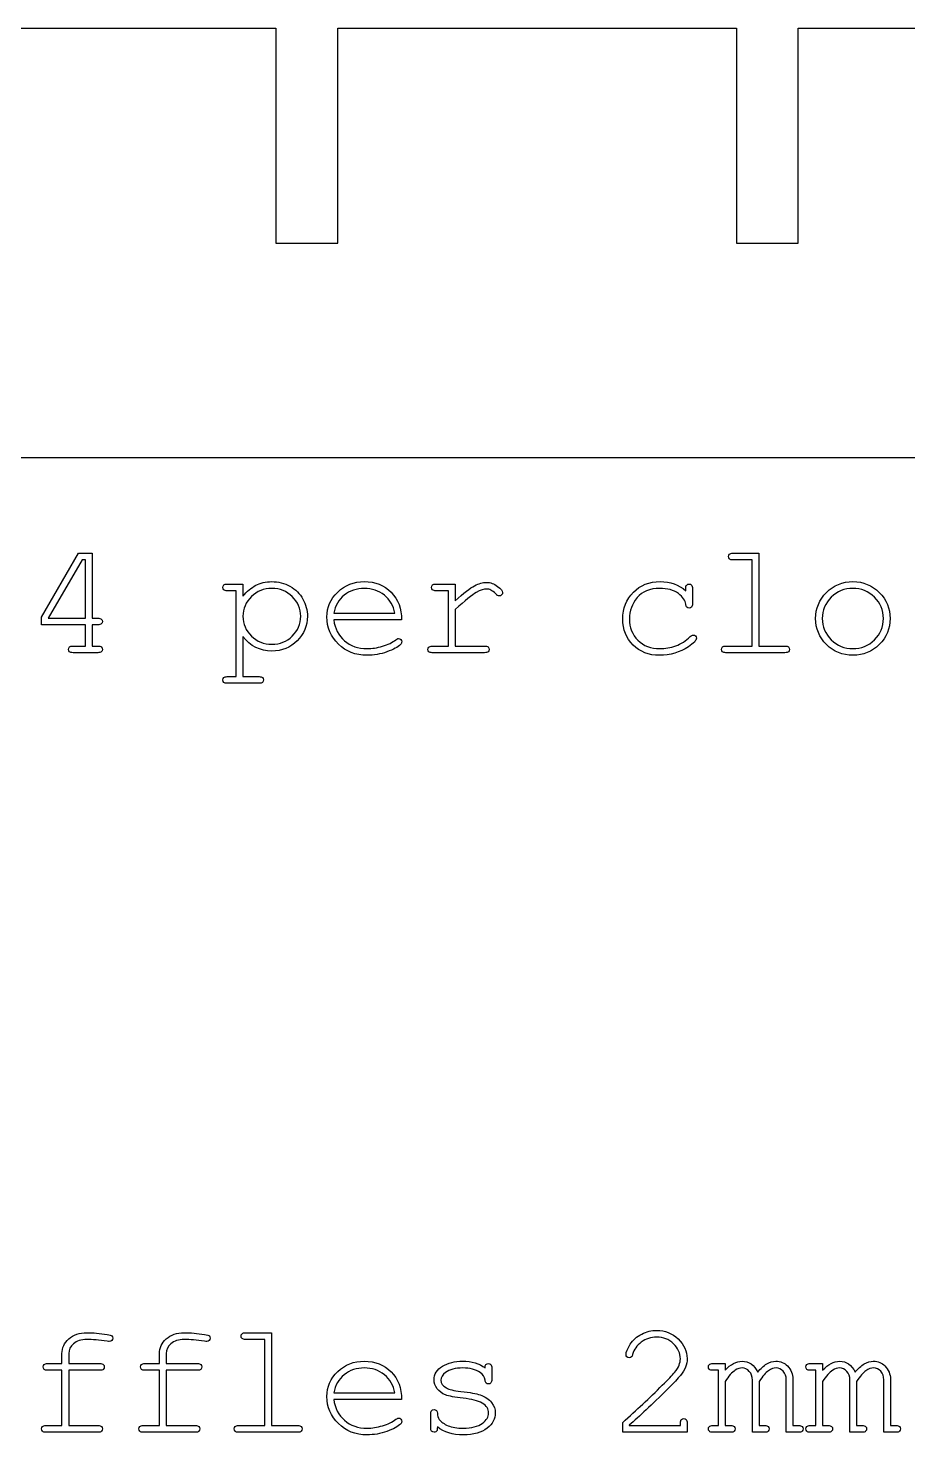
# Model space of a CAD drawing. Extents: x 16 to 234, y 0 to 130.
# Drawn here: x 70.92 to 99.58, y 0.86 to 46.7 of the extents above; entities that cross this region are included whole.
import ezdxf

# ---------------------------------------------------------------- set-up
doc = ezdxf.new("R2010")
doc.units = 0
doc.layers.add('baffles_v1_C4_v1', color=7, linetype='CONTINUOUS')

msp = doc.modelspace()

# ---------------------------------------------------------------- linework, layer by layer
at = {"layer": 'baffles_v1_C4_v1', "color": 1}
for p, q in [((66.005643, 46.699999), (78.994356, 46.699999)), ((78.994356, 46.699999), (78.994356, 39.694354)), ((81.005648, 39.694354), (81.005648, 46.699999)), ((81.005648, 46.699999), (93.994362, 46.699999)), ((93.994362, 46.699999), (93.994362, 39.694354)), ((96.005654, 39.694354), (96.005654, 46.699999)), ((96.005654, 46.699999), (108.994367, 46.699999)), ((78.994356, 39.694354), (79.999985, 39.694354)), ((79.999985, 39.694354), (81.005648, 39.694354)), ((93.994362, 39.694354), (94.99999, 39.694354)), ((94.99999, 39.694354), (96.005654, 39.694354)), ((230.000002, 32.699999), (19.999999, 32.699999))]:
    msp.add_line(p, q, dxfattribs=at)
at = {"layer": 'baffles_v1_C4_v1', "color": 7}
for p, q in [((71.352936, 27.507551), (72.55958, 29.592695)), ((72.678438, 29.37307), (71.580311, 27.473961)), ((72.55958, 29.592695), (73.01175, 29.592695)), ((72.792124, 29.37307), (72.678438, 29.37307)), ((72.792124, 27.473961), (72.792124, 29.37307)), ((73.01175, 29.592695), (73.01175, 27.473961)), ((93.880231, 29.592695), (94.722569, 29.592695)), ((94.50553, 29.37307), (93.880245, 29.37307)), ((94.50553, 26.56704), (94.50553, 29.37307)), ((94.722569, 29.592695), (94.722569, 26.56704)), ((77.410966, 28.587589), (77.919979, 28.587588)), ((77.919979, 28.587588), (77.919979, 28.192264)), ((84.21056, 28.587589), (84.828084, 28.587588)), ((84.828084, 28.587588), (84.828084, 28.039818)), ((92.343386, 28.367963), (92.343386, 28.440311)), ((92.563019, 28.440311), (92.563019, 27.949384)), ((77.702936, 28.367964), (77.410966, 28.367964)), ((77.702936, 25.569685), (77.702936, 28.367964)), ((84.61103, 28.367963), (84.210539, 28.367963)), ((84.61103, 26.559288), (84.61103, 28.367963)), ((92.343393, 28.367963), (92.343386, 28.367963)), ((71.352936, 27.25692), (71.352936, 27.507551)), ((79.801, 27.535973), (79.801, 27.535973)), ((80.877936, 27.636742), (82.867479, 27.636742)), ((84.828101, 27.755598), (84.828101, 26.56704)), ((72.792124, 27.25692), (71.352936, 27.25692)), ((71.580311, 27.473961), (72.792124, 27.473961)), ((72.792124, 26.56704), (72.792124, 27.25692)), ((73.01175, 27.473961), (73.192619, 27.473961)), ((73.192619, 27.25692), (73.01175, 27.25692)), ((73.01175, 27.25692), (73.01175, 26.56704)), ((83.087104, 27.417117), (80.875353, 27.417117)), ((83.087108, 27.417117), (83.087104, 27.417117)), ((98.781235, 27.463626), (98.781235, 27.463626)), ((99.00086, 27.463626), (99.00086, 27.463626)), ((77.919979, 26.877098), (77.919979, 25.569685)), ((72.386465, 26.56704), (72.792124, 26.56704)), ((73.192619, 26.349999), (72.386465, 26.349999)), ((73.01175, 26.56704), (73.192619, 26.56704)), ((84.086517, 26.559288), (84.61103, 26.559288)), ((85.789266, 26.349999), (84.086527, 26.349999)), ((84.828101, 26.56704), (85.789283, 26.56704)), ((93.652869, 26.56704), (94.50553, 26.56704)), ((95.575229, 26.349999), (93.652869, 26.349999)), ((94.722569, 26.56704), (95.575229, 26.56704)), ((77.410966, 25.569685), (77.702936, 25.569685)), ((78.447078, 25.352643), (77.410966, 25.352643)), ((77.919979, 25.569685), (78.447078, 25.569685)), ((78.005231, 4.192695), (78.847569, 4.192695)), ((78.847569, 4.192695), (78.847569, 1.16704)), ((78.63053, 3.97307), (78.005245, 3.97307)), ((78.63053, 1.16704), (78.63053, 3.97307)), ((72.02473, 3.187589), (72.02473, 3.515734)), ((72.244352, 3.515734), (72.244352, 3.187589)), ((75.19973, 3.187589), (75.19973, 3.515734)), ((75.419352, 3.515734), (75.419352, 3.187589)), ((71.554474, 3.187589), (72.02473, 3.187589)), ((72.02473, 2.967963), (71.554474, 2.967963)), ((72.02473, 1.16704), (72.02473, 2.967963)), ((72.244352, 3.187589), (73.259795, 3.187589)), ((72.244356, 2.967963), (72.244356, 1.16704)), ((73.259795, 2.967963), (72.244356, 2.967963)), ((74.729474, 3.187589), (75.19973, 3.187589)), ((75.19973, 2.967963), (74.729474, 2.967963)), ((75.19973, 1.16704), (75.19973, 2.967963)), ((75.419352, 3.187589), (76.434795, 3.187589)), ((75.419356, 2.967963), (75.419356, 1.16704)), ((76.434795, 2.967963), (75.419356, 2.967963)), ((85.804735, 3.045478), (85.804767, 3.045478)), ((86.024399, 3.040311), (86.024399, 2.66824)), ((93.223951, 3.187589), (93.624446, 3.187588)), ((93.407403, 2.967963), (93.223951, 2.967963)), ((93.407403, 1.16704), (93.407403, 2.967963)), ((93.624446, 3.187588), (93.624446, 2.967963)), ((96.398951, 3.187589), (96.799446, 3.187588)), ((96.582403, 2.967963), (96.398951, 2.967963)), ((96.582403, 1.16704), (96.582403, 2.967963)), ((96.799446, 3.187588), (96.799446, 2.967963)), ((93.624446, 2.606228), (93.624446, 1.16704)), ((94.515862, 0.949999), (94.515862, 2.64757)), ((94.735488, 2.606228), (94.735488, 1.16704)), ((95.619157, 0.949999), (95.619157, 2.663073)), ((95.836197, 2.683743), (95.836197, 1.16704)), ((96.799446, 2.606228), (96.799446, 1.16704)), ((97.690862, 0.949999), (97.690862, 2.64757)), ((97.910488, 2.606228), (97.910488, 1.16704)), ((98.794157, 0.949999), (98.794157, 2.663073)), ((99.011197, 2.683743), (99.011197, 1.16704)), ((83.087104, 2.017117), (80.875353, 2.017117)), ((80.877936, 2.236742), (82.867479, 2.236742)), ((83.087108, 2.017117), (83.087104, 2.017117)), ((84.034845, 1.094693), (84.034845, 1.541694)), ((71.500213, 1.16704), (72.02473, 1.16704)), ((73.197784, 0.949999), (71.500213, 0.949999)), ((72.244356, 1.16704), (73.197784, 1.16704)), ((74.675213, 1.16704), (75.19973, 1.16704)), ((76.372783, 0.949999), (74.675213, 0.949999)), ((75.419356, 1.16704), (76.372783, 1.16704)), ((77.777869, 1.16704), (78.63053, 1.16704)), ((79.700229, 0.949999), (77.777869, 0.949999)), ((78.847569, 1.16704), (79.700229, 1.16704)), ((90.291839, 0.949999), (90.291839, 1.270393)), ((92.389904, 0.949999), (90.291839, 0.949999)), ((90.503724, 1.182543), (90.503707, 1.16704)), ((90.503707, 1.16704), (92.170271, 1.16704)), ((92.170271, 1.16704), (92.170271, 1.252306)), ((92.389904, 1.252306), (92.389904, 0.949999)), ((93.223951, 1.16704), (93.407403, 1.16704)), ((93.807897, 0.949999), (93.223951, 0.949999)), ((93.624446, 1.16704), (93.807897, 1.16704)), ((94.916357, 0.949999), (94.515862, 0.949999)), ((94.735488, 1.16704), (94.916357, 1.16704)), ((96.019648, 0.949999), (95.619157, 0.949999)), ((95.836197, 1.16704), (96.019648, 1.16704)), ((96.398951, 1.16704), (96.582403, 1.16704)), ((96.982897, 0.949999), (96.398951, 0.949999)), ((96.799446, 1.16704), (96.982897, 1.16704)), ((98.091357, 0.949999), (97.690862, 0.949999)), ((97.910488, 1.16704), (98.091357, 1.16704)), ((99.194648, 0.949999), (98.794157, 0.949999)), ((99.011197, 1.16704), (99.194648, 1.16704))]:
    msp.add_line(p, q, dxfattribs=at)
for points in [[(93.732957, 29.484175), (93.732953, 29.515177), (93.74414, 29.541015), (93.766541, 29.561689)], [(93.767846, 29.404076), (93.744598, 29.424744), (93.732957, 29.451443), (93.732957, 29.484175)], [(93.766541, 29.561689), (93.788943, 29.582357), (93.826831, 29.592692), (93.880231, 29.592695)], [(93.880245, 29.37307), (93.828567, 29.373067), (93.791102, 29.383402), (93.767846, 29.404076)], [(77.266274, 28.479068), (77.266274, 28.510072), (77.277457, 28.53591), (77.299859, 28.556583)], [(77.299859, 28.398969), (77.277457, 28.419638), (77.266274, 28.446337), (77.266274, 28.479068)], [(77.299859, 28.556583), (77.32226, 28.577251), (77.359288, 28.587586), (77.410966, 28.587589)], [(77.919979, 28.192264), (78.049169, 28.349013), (78.187832, 28.467008), (78.335974, 28.546247)], [(78.863074, 28.445478), (78.59952, 28.445476), (78.376452, 28.355904), (78.193861, 28.176761)], [(78.335974, 28.546247), (78.484109, 28.625482), (78.658949, 28.665101), (78.860488, 28.665103)], [(78.860488, 28.665103), (79.074084, 28.665101), (79.271315, 28.615147), (79.452184, 28.515241)], [(79.528405, 28.178053), (79.346675, 28.356334), (79.124898, 28.445476), (78.863074, 28.445478)], [(79.452184, 28.515241), (79.63305, 28.415331), (79.773007, 28.276236), (79.872053, 28.097954)], [(81.005839, 28.326622), (81.239244, 28.552274), (81.5282, 28.665101), (81.872713, 28.665103)], [(81.872709, 28.445478), (81.619492, 28.445476), (81.401588, 28.371407), (81.219001, 28.223269)], [(82.527708, 28.220686), (82.344253, 28.370545), (82.125922, 28.445476), (81.872709, 28.445478)], [(81.872713, 28.665103), (82.227554, 28.665101), (82.519527, 28.549259), (82.748628, 28.317579)], [(84.065851, 28.479068), (84.065851, 28.510072), (84.076611, 28.53591), (84.098165, 28.556583)], [(84.099435, 28.398969), (84.077034, 28.419638), (84.065851, 28.446337), (84.065851, 28.479068)], [(84.098165, 28.556583), (84.119685, 28.577251), (84.15716, 28.587586), (84.21056, 28.587589)], [(84.828084, 28.039818), (85.110581, 28.294753), (85.322022, 28.458826), (85.46241, 28.532036)], [(85.46241, 28.532036), (85.602798, 28.605242), (85.732419, 28.641846), (85.851277, 28.641849)], [(85.864213, 28.424808), (85.769471, 28.424806), (85.655351, 28.38691), (85.521856, 28.311119)], [(85.851277, 28.641849), (85.980464, 28.641846), (86.100613, 28.598352), (86.21172, 28.511366)], [(85.99599, 28.391218), (85.951201, 28.413609), (85.907273, 28.424805), (85.864213, 28.424808)], [(86.21172, 28.511366), (86.322821, 28.424375), (86.378373, 28.358487), (86.378376, 28.313703)], [(90.636778, 28.318871), (90.86674, 28.54969), (91.156557, 28.665101), (91.506234, 28.665103)], [(91.493326, 28.445478), (91.171208, 28.445476), (90.926606, 28.344707), (90.75952, 28.143171)], [(92.101818, 28.280114), (91.95109, 28.390355), (91.748261, 28.445476), (91.493326, 28.445478)], [(91.506234, 28.665103), (91.838685, 28.665101), (92.117739, 28.566054), (92.343393, 28.367963)], [(92.343386, 28.440311), (92.343383, 28.493707), (92.353723, 28.531603), (92.374395, 28.553999)], [(92.374395, 28.553999), (92.395068, 28.576389), (92.420902, 28.587586), (92.451911, 28.587588)], [(92.451911, 28.587588), (92.484649, 28.587586), (92.511337, 28.576389), (92.532009, 28.553999)], [(92.532009, 28.553999), (92.552682, 28.531603), (92.563019, 28.493707), (92.563019, 28.440311)], [(96.928637, 28.312411), (97.164624, 28.547537), (97.451429, 28.665101), (97.789047, 28.665103)], [(97.786465, 28.445478), (97.510858, 28.445476), (97.276158, 28.349444), (97.082374, 28.157382)], [(98.490557, 28.158674), (98.296769, 28.349875), (98.062073, 28.445476), (97.786465, 28.445478)], [(97.789047, 28.665103), (98.12322, 28.665101), (98.408733, 28.547968), (98.645585, 28.313703)], [(77.410966, 28.367964), (77.359288, 28.367961), (77.322253, 28.378297), (77.299859, 28.398969)], [(78.193861, 28.176761), (78.01127, 27.997614), (77.919979, 27.784018), (77.919979, 27.535973)], [(79.801, 27.535973), (79.800997, 27.785741), (79.710132, 27.999767), (79.528405, 28.178053)], [(79.872053, 28.097954), (79.971099, 27.919669), (80.020622, 27.732342), (80.020626, 27.535973)], [(80.655732, 27.515302), (80.655732, 27.830527), (80.772434, 28.100967), (81.005839, 28.326622)], [(81.219001, 28.223269), (81.03641, 28.075129), (80.922721, 27.87962), (80.877936, 27.636742)], [(82.867479, 27.636742), (82.824412, 27.876175), (82.711156, 28.070822), (82.527708, 28.220686)], [(82.748628, 28.317579), (82.977722, 28.085894), (83.090551, 27.785741), (83.087108, 27.417117)], [(84.210539, 28.367963), (84.158861, 28.367961), (84.121826, 28.378297), (84.099435, 28.398969)], [(85.521856, 28.311119), (85.388358, 28.235325), (85.157105, 28.050152), (84.828101, 27.755598)], [(86.1536, 28.267194), (86.093311, 28.327482), (86.040771, 28.368823), (85.99599, 28.391218)], [(86.22078, 28.209058), (86.208715, 28.215085), (86.186313, 28.234464), (86.1536, 28.267194)], [(86.264704, 28.200015), (86.247489, 28.200013), (86.232848, 28.203028), (86.22078, 28.209058)], [(86.346097, 28.232313), (86.324578, 28.210779), (86.297431, 28.200013), (86.264704, 28.200015)], [(86.378376, 28.313703), (86.378373, 28.280973), (86.367616, 28.253843), (86.346097, 28.232313)], [(90.291839, 27.448123), (90.291839, 27.797799), (90.40682, 28.088048), (90.636778, 28.318871)], [(90.75952, 28.143171), (90.592434, 27.941631), (90.508889, 27.71081), (90.508892, 27.450707)], [(92.343404, 27.931298), (92.333068, 28.053597), (92.252539, 28.169869), (92.101818, 28.280114)], [(96.574652, 27.463626), (96.574652, 27.794354), (96.692646, 28.077282), (96.928637, 28.312411)], [(97.082374, 28.157382), (96.888586, 27.965316), (96.791692, 27.734065), (96.791695, 27.463626)], [(98.781235, 27.463626), (98.781235, 27.735787), (98.684341, 27.96747), (98.490557, 28.158674)], [(98.645585, 28.313703), (98.882433, 28.079435), (99.00086, 27.796076), (99.00086, 27.463626)], [(77.919979, 27.535973), (77.919979, 27.286203), (78.01127, 27.071746), (78.193861, 26.892601)], [(79.527114, 26.891309), (79.709701, 27.069592), (79.800997, 27.28448), (79.801, 27.535973)], [(80.020626, 27.535973), (80.020622, 27.224191), (79.909088, 26.957627), (79.686019, 26.73628)], [(81.029094, 26.630343), (80.780184, 26.874083), (80.655732, 27.169069), (80.655732, 27.515302)], [(92.378294, 27.831821), (92.358468, 27.851628), (92.346861, 27.884787), (92.343404, 27.931298)], [(92.451932, 27.802107), (92.422652, 27.802105), (92.398099, 27.81201), (92.378294, 27.831821)], [(92.530739, 27.835696), (92.510913, 27.813302), (92.484656, 27.802105), (92.451932, 27.802107)], [(92.563019, 27.949384), (92.561255, 27.895984), (92.55053, 27.858088), (92.530739, 27.835696)], [(73.192619, 27.473961), (73.246015, 27.47396), (73.283911, 27.464056), (73.306305, 27.444247)], [(73.306305, 27.287926), (73.283904, 27.267255), (73.246015, 27.256919), (73.192619, 27.25692)], [(73.306305, 27.444247), (73.328706, 27.424437), (73.339889, 27.398168), (73.339889, 27.365441)], [(73.339889, 27.365441), (73.339886, 27.334434), (73.328671, 27.308596), (73.306305, 27.287926)], [(80.875353, 27.417117), (80.913249, 27.136341), (81.030812, 26.910257), (81.228043, 26.738864)], [(90.629027, 26.599338), (90.404234, 26.822407), (90.291839, 27.105335), (90.291839, 27.448123)], [(90.508892, 27.450707), (90.508889, 27.169931), (90.601045, 26.938248), (90.785361, 26.755659)], [(96.928637, 26.617424), (96.692646, 26.852552), (96.574652, 27.134619), (96.574652, 27.463626)], [(96.791695, 27.463626), (96.791692, 27.194908), (96.888586, 26.964086), (97.082374, 26.771162)], [(98.490557, 26.76987), (98.684341, 26.961933), (98.781235, 27.193185), (98.781235, 27.463626)], [(99.00086, 27.463626), (99.00086, 27.132896), (98.882433, 26.850398), (98.645585, 26.616132)], [(78.863074, 26.404259), (78.475498, 26.404259), (78.161134, 26.561872), (77.919979, 26.877098)], [(78.193861, 26.892601), (78.376452, 26.713456), (78.59952, 26.623884), (78.863074, 26.623884)], [(78.863074, 26.623884), (79.123177, 26.623884), (79.344524, 26.713025), (79.527114, 26.891309)], [(79.686019, 26.73628), (79.462947, 26.514933), (79.188631, 26.404259), (78.863074, 26.404259)], [(81.960561, 26.264733), (81.58849, 26.264733), (81.278, 26.386603), (81.029094, 26.630343)], [(81.228043, 26.738864), (81.425274, 26.56747), (81.669445, 26.481774), (81.960558, 26.481774)], [(82.46957, 26.561872), (82.646989, 26.615271), (82.791685, 26.685895), (82.903653, 26.773746)], [(83.050934, 26.618716), (82.96825, 26.532589), (82.821403, 26.45206), (82.610392, 26.377129)], [(82.903653, 26.773746), (82.93639, 26.799583), (82.9648, 26.812502), (82.988919, 26.812503)], [(82.988919, 26.812503), (83.016471, 26.812502), (83.040594, 26.801736), (83.061267, 26.780205)], [(83.092276, 26.703982), (83.092272, 26.674699), (83.078482, 26.646277), (83.050934, 26.618716)], [(83.061267, 26.780205), (83.08194, 26.758673), (83.092276, 26.733265), (83.092276, 26.703982)], [(91.490733, 26.264733), (91.141053, 26.264733), (90.853821, 26.376268), (90.629027, 26.599338)], [(90.785361, 26.755659), (90.96967, 26.573069), (91.208243, 26.481774), (91.50108, 26.481774)], [(92.016552, 26.574791), (92.191388, 26.636803), (92.349429, 26.73671), (92.490682, 26.874515)], [(92.689627, 26.822838), (92.689624, 26.748768), (92.602636, 26.654889), (92.42866, 26.541202)], [(92.490682, 26.874515), (92.526852, 26.908965), (92.558718, 26.926191), (92.586284, 26.926191)], [(92.586284, 26.926191), (92.615565, 26.926191), (92.640111, 26.916286), (92.659923, 26.896477)], [(92.659923, 26.896477), (92.679714, 26.876667), (92.689627, 26.852121), (92.689627, 26.822838)], [(97.789047, 26.264733), (97.451429, 26.264733), (97.164624, 26.382297), (96.928637, 26.617424)], [(97.082374, 26.771162), (97.276158, 26.578236), (97.510858, 26.481774), (97.786465, 26.481774)], [(97.786465, 26.481774), (98.062073, 26.481774), (98.296769, 26.577806), (98.490557, 26.76987)], [(98.645585, 26.616132), (98.408733, 26.381866), (98.12322, 26.264733), (97.789047, 26.264733)], [(72.239191, 26.458519), (72.239191, 26.491248), (72.250374, 26.517516), (72.272775, 26.537326)], [(72.272775, 26.381005), (72.250374, 26.401675), (72.239191, 26.427513), (72.239191, 26.458519)], [(72.272775, 26.537326), (72.295177, 26.557135), (72.333065, 26.56704), (72.386465, 26.56704)], [(72.386465, 26.349999), (72.333065, 26.349999), (72.29517, 26.360334), (72.272775, 26.381005)], [(73.192619, 26.56704), (73.246015, 26.567039), (73.283911, 26.557135), (73.306305, 26.537326)], [(73.306305, 26.381004), (73.283911, 26.360334), (73.246015, 26.349999), (73.192619, 26.349999)], [(73.306305, 26.537326), (73.328706, 26.517516), (73.339889, 26.491247), (73.339889, 26.458519)], [(73.339889, 26.458519), (73.339886, 26.427513), (73.328671, 26.401675), (73.306305, 26.381004)], [(81.960558, 26.481774), (82.122476, 26.481774), (82.292148, 26.508473), (82.46957, 26.561872)], [(82.610392, 26.377129), (82.399378, 26.302198), (82.182769, 26.264733), (81.960561, 26.264733)], [(83.941839, 26.455935), (83.941839, 26.485219), (83.952599, 26.509765), (83.974118, 26.529574)], [(83.975423, 26.379713), (83.953022, 26.399522), (83.941839, 26.42493), (83.941839, 26.455935)], [(83.974118, 26.529574), (83.995637, 26.549384), (84.033117, 26.559288), (84.086517, 26.559288)], [(84.086527, 26.349999), (84.034849, 26.349999), (83.997814, 26.359903), (83.975423, 26.379713)], [(85.902969, 26.381005), (85.880557, 26.360334), (85.842662, 26.349999), (85.789266, 26.349999)], [(85.789283, 26.56704), (85.84268, 26.56704), (85.880575, 26.557135), (85.902969, 26.537326)], [(85.902969, 26.537326), (85.925371, 26.517516), (85.936554, 26.491248), (85.936554, 26.458519)], [(85.936554, 26.458519), (85.93655, 26.427513), (85.925335, 26.401675), (85.902969, 26.381005)], [(92.42866, 26.541202), (92.147884, 26.356889), (91.835242, 26.264733), (91.490733, 26.264733)], [(91.50108, 26.481774), (91.669888, 26.481774), (91.841712, 26.51278), (92.016552, 26.574791)], [(93.508177, 26.458519), (93.508177, 26.491248), (93.51936, 26.517516), (93.541762, 26.537326)], [(93.541762, 26.381005), (93.51936, 26.401675), (93.508177, 26.427513), (93.508177, 26.458519)], [(93.541762, 26.537326), (93.564163, 26.557135), (93.601191, 26.56704), (93.652869, 26.56704)], [(93.652869, 26.349999), (93.601191, 26.349999), (93.564156, 26.360334), (93.541762, 26.381005)], [(95.575229, 26.56704), (95.628626, 26.56704), (95.666525, 26.557135), (95.688919, 26.537326)], [(95.688919, 26.381005), (95.666525, 26.360334), (95.628626, 26.349999), (95.575229, 26.349999)], [(95.688919, 26.537326), (95.71132, 26.517516), (95.722503, 26.491248), (95.722503, 26.458519)], [(95.722503, 26.458519), (95.722503, 26.427513), (95.71132, 26.401675), (95.688919, 26.381005)], [(77.266274, 25.461164), (77.266274, 25.493893), (77.277457, 25.520162), (77.299859, 25.539971)], [(77.299859, 25.382357), (77.277457, 25.402168), (77.266274, 25.428437), (77.266274, 25.461164)], [(77.299859, 25.539971), (77.32226, 25.559781), (77.359288, 25.569685), (77.410966, 25.569685)], [(77.410966, 25.352643), (77.359288, 25.352644), (77.322253, 25.362549), (77.299859, 25.382357)], [(78.447078, 25.569685), (78.498753, 25.569685), (78.535788, 25.559781), (78.558182, 25.539971)], [(78.558182, 25.383649), (78.53578, 25.36298), (78.498753, 25.352644), (78.447078, 25.352643)], [(78.558182, 25.539971), (78.580583, 25.520162), (78.591766, 25.493893), (78.591766, 25.461164)], [(78.591766, 25.461164), (78.591766, 25.430159), (78.580583, 25.404321), (78.558182, 25.383649)], [(72.246938, 3.991157), (72.395076, 4.125513), (72.591447, 4.192692), (72.836049, 4.192695)], [(72.836049, 4.192695), (73.04103, 4.192692), (73.259795, 4.173744), (73.492342, 4.135851)], [(73.492342, 4.135851), (73.580188, 4.122068), (73.633157, 4.105703), (73.651248, 4.086759)], [(75.421938, 3.991157), (75.570076, 4.125513), (75.766447, 4.192692), (76.011049, 4.192695)], [(76.011049, 4.192695), (76.21603, 4.192692), (76.434795, 4.173744), (76.667342, 4.135851)], [(76.667342, 4.135851), (76.755188, 4.122068), (76.808157, 4.105703), (76.826248, 4.086759)], [(77.857957, 4.084175), (77.857953, 4.115177), (77.86914, 4.141015), (77.891541, 4.161689)], [(77.891541, 4.161689), (77.913943, 4.182357), (77.951831, 4.192692), (78.005231, 4.192695)], [(90.533439, 3.815457), (90.62387, 3.956703), (90.748753, 4.067807), (90.908092, 4.14877)], [(90.908092, 4.14877), (91.067424, 4.229727), (91.230637, 4.270207), (91.397727, 4.27021)], [(91.397727, 4.27021), (91.668163, 4.270207), (91.900707, 4.176328), (92.095359, 3.988573)], [(72.02473, 3.515734), (72.02473, 3.698321), (72.0988, 3.856795), (72.246938, 3.991157)], [(72.398089, 3.833544), (72.295597, 3.740524), (72.244349, 3.634587), (72.244352, 3.515734)], [(72.836045, 3.97307), (72.646565, 3.973067), (72.500578, 3.926559), (72.398089, 3.833544)], [(73.494921, 3.913642), (73.234815, 3.953258), (73.015189, 3.973067), (72.836045, 3.97307)], [(73.564683, 3.905891), (73.550889, 3.905888), (73.527648, 3.908473), (73.494921, 3.913642)], [(73.647367, 3.935605), (73.626694, 3.915793), (73.599132, 3.905888), (73.564683, 3.905891)], [(73.678376, 4.011828), (73.678373, 3.980819), (73.66804, 3.955411), (73.647367, 3.935605)], [(73.651248, 4.086759), (73.669345, 4.067807), (73.678376, 4.04283), (73.678376, 4.011828)], [(75.19973, 3.515734), (75.19973, 3.698321), (75.2738, 3.856795), (75.421938, 3.991157)], [(75.573089, 3.833544), (75.470597, 3.740524), (75.419349, 3.634587), (75.419352, 3.515734)], [(76.011045, 3.97307), (75.821565, 3.973067), (75.675578, 3.926559), (75.573089, 3.833544)], [(76.669921, 3.913642), (76.409815, 3.953258), (76.190189, 3.973067), (76.011045, 3.97307)], [(76.739683, 3.905891), (76.725889, 3.905888), (76.702648, 3.908473), (76.669921, 3.913642)], [(76.822367, 3.935605), (76.801694, 3.915793), (76.774132, 3.905888), (76.739683, 3.905891)], [(76.853376, 4.011828), (76.853373, 3.980819), (76.84304, 3.955411), (76.822367, 3.935605)], [(76.826248, 4.086759), (76.844345, 4.067807), (76.853376, 4.04283), (76.853376, 4.011828)], [(77.892846, 4.004076), (77.869598, 4.024744), (77.857957, 4.051443), (77.857957, 4.084175)], [(78.005245, 3.97307), (77.953567, 3.973067), (77.916102, 3.983402), (77.892846, 4.004076)], [(90.397785, 3.47956), (90.397785, 3.56224), (90.443004, 3.674206), (90.533439, 3.815457)], [(90.896454, 3.887804), (90.750037, 3.779281), (90.655295, 3.644922), (90.612232, 3.484728)], [(91.400298, 4.050585), (91.210818, 4.050582), (91.042867, 3.996321), (90.896454, 3.887804)], [(91.942902, 3.836128), (91.793039, 3.979096), (91.61217, 4.050582), (91.400298, 4.050585)], [(92.167692, 3.342618), (92.167692, 3.52865), (92.092762, 3.693153), (91.942902, 3.836128)], [(92.095359, 3.988573), (92.290004, 3.800813), (92.387328, 3.588078), (92.387328, 3.350369)], [(81.005839, 2.926622), (81.239244, 3.152274), (81.5282, 3.265101), (81.872713, 3.265103)], [(81.872713, 3.265103), (82.227554, 3.265101), (82.519527, 3.149259), (82.748628, 2.917579)], [(84.419807, 3.10103), (84.602398, 3.21041), (84.820298, 3.265101), (85.073515, 3.265103)], [(85.073515, 3.265103), (85.373235, 3.265101), (85.616976, 3.191892), (85.804735, 3.045478)], [(90.427489, 3.408505), (90.407698, 3.428312), (90.397785, 3.451997), (90.397785, 3.47956)], [(90.501128, 3.378791), (90.471847, 3.378789), (90.447297, 3.388693), (90.427489, 3.408505)], [(90.573475, 3.404629), (90.552803, 3.387401), (90.52869, 3.378789), (90.501128, 3.378791)], [(90.612232, 3.484728), (90.601895, 3.443384), (90.588984, 3.416685), (90.573475, 3.404629)], [(92.127645, 3.137204), (92.15435, 3.205242), (92.167692, 3.273713), (92.167692, 3.342618)], [(92.387328, 3.350369), (92.387328, 3.250459), (92.370959, 3.158734), (92.338236, 3.075192)], [(93.624446, 2.967963), (93.808758, 3.166054), (93.993931, 3.265101), (94.179969, 3.265103)], [(94.179969, 3.265103), (94.291933, 3.265101), (94.390118, 3.235387), (94.474524, 3.175961)], [(94.979659, 3.175961), (95.078705, 3.235387), (95.178181, 3.265101), (95.278092, 3.265103)], [(95.278092, 3.265103), (95.434841, 3.265101), (95.559725, 3.214286), (95.652745, 3.112657)], [(96.799446, 2.967963), (96.983758, 3.166054), (97.168931, 3.265101), (97.354969, 3.265103)], [(97.354969, 3.265103), (97.466933, 3.265101), (97.565118, 3.235387), (97.649524, 3.175961)], [(98.154659, 3.175961), (98.253705, 3.235387), (98.353182, 3.265101), (98.453092, 3.265103)], [(98.453092, 3.265103), (98.609841, 3.265101), (98.734725, 3.214286), (98.827745, 3.112657)], [(71.409786, 3.079068), (71.409782, 3.110072), (71.420969, 3.13591), (71.44337, 3.156583)], [(71.44337, 2.998969), (71.420969, 3.019638), (71.409786, 3.046337), (71.409786, 3.079068)], [(71.44337, 3.156583), (71.465772, 3.177251), (71.502799, 3.187586), (71.554474, 3.187589)], [(71.554474, 2.967963), (71.502799, 2.967961), (71.465765, 2.978297), (71.44337, 2.998969)], [(73.259795, 3.187589), (73.311466, 3.187586), (73.348501, 3.177251), (73.370899, 3.156583)], [(73.370899, 2.998969), (73.348497, 2.978297), (73.311466, 2.967962), (73.259795, 2.967963)], [(73.370899, 3.156583), (73.3933, 3.13591), (73.404483, 3.10921), (73.404483, 3.076484)], [(73.404483, 3.076484), (73.404483, 3.045476), (73.3933, 3.019638), (73.370899, 2.998969)], [(74.584786, 3.079068), (74.584782, 3.110072), (74.595969, 3.13591), (74.61837, 3.156583)], [(74.61837, 2.998969), (74.595969, 3.019638), (74.584786, 3.046337), (74.584786, 3.079068)], [(74.61837, 3.156583), (74.640772, 3.177251), (74.677799, 3.187586), (74.729474, 3.187589)], [(74.729474, 2.967963), (74.677799, 2.967961), (74.640765, 2.978297), (74.61837, 2.998969)], [(76.434795, 3.187589), (76.486466, 3.187586), (76.523501, 3.177251), (76.545899, 3.156583)], [(76.545899, 2.998969), (76.523497, 2.978297), (76.486466, 2.967962), (76.434795, 2.967963)], [(76.545899, 3.156583), (76.5683, 3.13591), (76.579483, 3.10921), (76.579483, 3.076484)], [(76.579483, 3.076484), (76.579483, 3.045476), (76.5683, 3.019638), (76.545899, 2.998969)], [(80.655732, 2.115302), (80.655732, 2.430527), (80.772434, 2.700967), (81.005839, 2.926622)], [(81.219001, 2.823269), (81.03641, 2.675129), (80.922721, 2.47962), (80.877936, 2.236742)], [(81.872709, 3.045478), (81.619492, 3.045476), (81.401588, 2.971407), (81.219001, 2.823269)], [(82.527708, 2.820686), (82.344253, 2.970545), (82.125922, 3.045476), (81.872709, 3.045478)], [(82.867479, 2.236742), (82.824412, 2.476175), (82.711156, 2.670822), (82.527708, 2.820686)], [(82.748628, 2.917579), (82.977722, 2.685894), (83.090551, 2.385741), (83.087108, 2.017117)], [(84.145921, 2.657905), (84.145921, 2.843938), (84.237216, 2.991646), (84.419807, 3.10103)], [(84.51802, 2.8982), (84.416388, 2.824129), (84.365574, 2.741446), (84.365574, 2.650153)], [(85.083879, 3.045478), (84.840999, 3.045476), (84.652379, 2.996383), (84.51802, 2.8982)], [(85.644567, 2.900784), (85.503318, 2.997245), (85.31642, 3.045476), (85.083879, 3.045478)], [(85.804763, 2.644986), (85.794427, 2.748337), (85.741027, 2.833603), (85.644567, 2.900784)], [(85.804767, 3.045478), (85.804767, 3.09543), (85.815103, 3.131603), (85.835776, 3.153999)], [(85.835776, 3.153999), (85.856449, 3.176389), (85.882282, 3.187586), (85.913292, 3.187588)], [(85.913292, 3.187588), (85.946029, 3.187586), (85.972717, 3.176389), (85.99339, 3.153999)], [(85.99339, 3.153999), (86.014063, 3.131603), (86.024399, 3.093707), (86.024399, 3.040311)], [(91.578582, 2.479621), (91.773227, 2.670822), (91.906725, 2.81121), (91.979076, 2.900784)], [(92.17158, 2.801307), (92.093203, 2.702259), (91.952385, 2.552828), (91.749125, 2.353014)], [(91.979076, 2.900784), (92.05142, 2.990355), (92.100943, 3.069161), (92.127645, 3.137204)], [(92.338236, 3.075192), (92.305498, 2.991647), (92.249953, 2.900352), (92.17158, 2.801307)], [(93.079263, 3.079068), (93.079263, 3.110072), (93.090446, 3.13591), (93.112848, 3.156583)], [(93.112848, 2.998969), (93.090446, 3.019638), (93.079263, 3.046337), (93.079263, 3.079068)], [(93.112848, 3.156583), (93.135249, 3.177251), (93.172276, 3.187586), (93.223951, 3.187589)], [(93.223951, 2.967963), (93.172276, 2.967961), (93.135242, 2.978297), (93.112848, 2.998969)], [(93.955175, 2.970547), (93.850097, 2.899921), (93.739857, 2.778481), (93.624446, 2.606228)], [(94.185133, 3.045478), (94.107617, 3.045476), (94.030966, 3.020499), (93.955175, 2.970547)], [(94.413804, 2.933082), (94.34576, 3.008011), (94.269539, 3.045476), (94.185133, 3.045478)], [(94.515862, 2.64757), (94.515862, 2.762978), (94.481855, 2.858149), (94.413804, 2.933082)], [(94.474524, 3.175961), (94.558926, 3.116531), (94.629552, 3.026528), (94.686395, 2.905952)], [(94.686395, 2.905952), (94.782859, 3.026528), (94.88061, 3.116531), (94.979659, 3.175961)], [(95.035211, 2.956336), (94.947359, 2.896906), (94.847452, 2.780204), (94.735488, 2.606228)], [(95.285842, 3.045478), (95.206605, 3.045476), (95.12306, 3.015762), (95.035211, 2.956336)], [(95.518386, 2.936958), (95.451203, 3.009303), (95.373691, 3.045476), (95.285842, 3.045478)], [(95.619157, 2.663073), (95.619154, 2.773314), (95.585573, 2.864609), (95.518386, 2.936958)], [(95.652745, 3.112657), (95.775043, 2.981742), (95.836193, 2.838771), (95.836197, 2.683743)], [(96.254263, 3.079068), (96.254263, 3.110072), (96.265446, 3.13591), (96.287848, 3.156583)], [(96.287848, 2.998969), (96.265446, 3.019638), (96.254263, 3.046337), (96.254263, 3.079068)], [(96.287848, 3.156583), (96.310249, 3.177251), (96.347276, 3.187586), (96.398951, 3.187589)], [(96.398951, 2.967963), (96.347276, 2.967961), (96.310242, 2.978297), (96.287848, 2.998969)], [(97.130175, 2.970547), (97.025097, 2.899921), (96.914857, 2.778481), (96.799446, 2.606228)], [(97.360133, 3.045478), (97.282617, 3.045476), (97.205966, 3.020499), (97.130175, 2.970547)], [(97.588804, 2.933082), (97.52076, 3.008011), (97.444539, 3.045476), (97.360133, 3.045478)], [(97.690862, 2.64757), (97.690862, 2.762978), (97.656855, 2.858149), (97.588804, 2.933082)], [(97.649524, 3.175961), (97.733926, 3.116531), (97.804552, 3.026528), (97.861395, 2.905952)], [(97.861395, 2.905952), (97.957859, 3.026528), (98.05561, 3.116531), (98.154659, 3.175961)], [(98.210211, 2.956336), (98.122359, 2.896906), (98.022452, 2.780204), (97.910488, 2.606228)], [(98.460842, 3.045478), (98.381605, 3.045476), (98.29806, 3.015762), (98.210211, 2.956336)], [(98.693386, 2.936958), (98.626203, 3.009303), (98.548691, 3.045476), (98.460842, 3.045478)], [(98.794157, 2.663073), (98.794154, 2.773314), (98.760573, 2.864609), (98.693386, 2.936958)], [(98.827745, 3.112657), (98.950043, 2.981742), (99.011193, 2.838771), (99.011197, 2.683743)], [(84.244106, 2.368517), (84.178652, 2.458088), (84.145921, 2.55455), (84.145921, 2.657905)], [(84.517992, 2.166979), (84.400859, 2.211764), (84.309564, 2.278943), (84.244106, 2.368517)], [(84.365574, 2.650153), (84.365574, 2.546799), (84.425864, 2.460671), (84.546444, 2.391771)], [(84.546444, 2.391771), (84.629124, 2.343538), (84.785877, 2.306504), (85.0167, 2.280667)], [(85.839653, 2.551968), (85.819827, 2.570914), (85.80822, 2.60192), (85.804763, 2.644986)], [(85.913292, 2.523546), (85.884011, 2.523545), (85.859461, 2.533019), (85.839653, 2.551968)], [(85.99339, 2.557136), (85.972717, 2.534741), (85.946019, 2.523545), (85.913292, 2.523546)], [(86.024399, 2.66824), (86.024395, 2.616562), (86.014063, 2.579527), (85.99339, 2.557136)], [(90.291839, 1.270393), (90.732811, 1.666578), (91.161725, 2.069654), (91.578582, 2.479621)], [(91.749125, 2.353014), (91.239248, 1.850029), (90.824117, 1.459873), (90.503724, 1.182543)], [(81.029094, 1.230343), (80.780184, 1.474083), (80.655732, 1.769069), (80.655732, 2.115302)], [(80.875353, 2.017117), (80.913249, 1.736341), (81.030812, 1.510257), (81.228043, 1.338864)], [(85.098061, 2.058458), (84.828482, 2.086018), (84.635125, 2.122191), (84.517992, 2.166979)], [(85.0167, 2.280667), (85.318141, 2.247937), (85.52743, 2.210902), (85.644567, 2.169562)], [(85.714304, 1.895677), (85.573052, 1.976636), (85.367636, 2.030896), (85.098061, 2.058458)], [(85.644567, 2.169562), (85.811653, 2.109272), (85.936106, 2.025729), (86.017929, 1.918932)], [(85.923593, 1.5727), (85.923589, 1.707058), (85.853827, 1.814717), (85.714304, 1.895677)], [(86.017929, 1.918932), (86.099749, 1.812133), (86.140657, 1.696722), (86.14066, 1.5727)], [(82.903653, 1.373746), (82.93639, 1.399583), (82.9648, 1.412502), (82.988919, 1.412503)], [(82.988919, 1.412503), (83.016471, 1.412502), (83.040594, 1.401736), (83.061267, 1.380205)], [(83.061267, 1.380205), (83.08194, 1.358673), (83.092276, 1.333265), (83.092276, 1.303982)], [(84.034845, 1.541694), (84.034845, 1.59337), (84.044758, 1.630404), (84.064549, 1.652798)], [(84.064549, 1.652798), (84.084375, 1.675191), (84.110629, 1.686387), (84.143356, 1.686388)], [(84.143356, 1.686388), (84.174365, 1.686387), (84.20063, 1.675621), (84.222163, 1.65409)], [(84.222163, 1.65409), (84.243683, 1.632558), (84.254442, 1.603705), (84.254442, 1.567532)], [(84.254442, 1.567532), (84.254442, 1.488294), (84.274268, 1.421976), (84.313871, 1.368578)], [(85.716886, 1.239387), (85.854688, 1.344462), (85.923589, 1.455566), (85.923593, 1.5727)], [(86.14066, 1.5727), (86.140657, 1.388387), (86.051947, 1.224314), (85.874528, 1.080482)], [(92.20128, 1.36341), (92.221953, 1.385803), (92.248648, 1.397), (92.281379, 1.397)], [(92.281379, 1.397), (92.312388, 1.397), (92.338222, 1.385803), (92.358894, 1.36341)], [(71.355525, 1.058519), (71.355525, 1.091248), (71.366708, 1.117516), (71.389109, 1.137326)], [(71.389109, 0.981005), (71.366708, 1.001675), (71.355525, 1.027513), (71.355525, 1.058519)], [(71.389109, 1.137326), (71.411511, 1.157135), (71.448538, 1.16704), (71.500213, 1.16704)], [(71.500213, 0.949999), (71.448538, 0.949999), (71.411504, 0.960334), (71.389109, 0.981005)], [(73.197784, 1.16704), (73.249458, 1.16704), (73.286493, 1.157135), (73.308891, 1.137326)], [(73.308891, 0.981005), (73.286493, 0.960334), (73.249458, 0.949999), (73.197784, 0.949999)], [(73.308891, 1.137326), (73.331292, 1.117516), (73.342475, 1.091248), (73.342475, 1.058519)], [(73.342475, 1.058519), (73.342472, 1.027513), (73.331292, 1.001675), (73.308891, 0.981005)], [(74.530525, 1.058519), (74.530525, 1.091248), (74.541708, 1.117516), (74.564109, 1.137326)], [(74.564109, 0.981005), (74.541708, 1.001675), (74.530525, 1.027513), (74.530525, 1.058519)], [(74.564109, 1.137326), (74.586511, 1.157135), (74.623538, 1.16704), (74.675213, 1.16704)], [(74.675213, 0.949999), (74.623538, 0.949999), (74.586504, 0.960334), (74.564109, 0.981005)], [(76.372783, 1.16704), (76.424458, 1.16704), (76.461493, 1.157135), (76.483891, 1.137326)], [(76.483891, 0.981005), (76.461493, 0.960334), (76.424458, 0.949999), (76.372783, 0.949999)], [(76.483891, 1.137326), (76.506292, 1.117516), (76.517475, 1.091248), (76.517475, 1.058519)], [(76.517475, 1.058519), (76.517472, 1.027513), (76.506292, 1.001675), (76.483891, 0.981005)], [(77.633177, 1.058519), (77.633177, 1.091248), (77.64436, 1.117516), (77.666762, 1.137326)], [(77.666762, 0.981005), (77.64436, 1.001675), (77.633177, 1.027513), (77.633177, 1.058519)], [(77.666762, 1.137326), (77.689163, 1.157135), (77.726191, 1.16704), (77.777869, 1.16704)], [(77.777869, 0.949999), (77.726191, 0.949999), (77.689156, 0.960334), (77.666762, 0.981005)], [(79.700229, 1.16704), (79.753626, 1.16704), (79.791525, 1.157135), (79.813919, 1.137326)], [(79.813919, 0.981005), (79.791525, 0.960334), (79.753626, 0.949999), (79.700229, 0.949999)], [(79.813919, 1.137326), (79.83632, 1.117516), (79.847503, 1.091248), (79.847503, 1.058519)], [(79.847503, 1.058519), (79.847503, 1.027513), (79.83632, 1.001675), (79.813919, 0.981005)], [(81.960561, 0.864733), (81.58849, 0.864733), (81.278, 0.986603), (81.029094, 1.230343)], [(81.228043, 1.338864), (81.425274, 1.16747), (81.669445, 1.081774), (81.960558, 1.081774)], [(81.960558, 1.081774), (82.122476, 1.081774), (82.292148, 1.108473), (82.46957, 1.161872)], [(82.610392, 0.977129), (82.399378, 0.902198), (82.182769, 0.864733), (81.960561, 0.864733)], [(82.46957, 1.161872), (82.646989, 1.215271), (82.791685, 1.285895), (82.903653, 1.373746)], [(83.050934, 1.218716), (82.96825, 1.132589), (82.821403, 1.05206), (82.610392, 0.977129)], [(83.092276, 1.303982), (83.092272, 1.274699), (83.078482, 1.246277), (83.050934, 1.218716)], [(84.065854, 0.983588), (84.045182, 1.005982), (84.034845, 1.043016), (84.034845, 1.094693)], [(84.14337, 0.949999), (84.112361, 0.949999), (84.086527, 0.961195), (84.065854, 0.983588)], [(84.204087, 0.968085), (84.186003, 0.956028), (84.165765, 0.949999), (84.14337, 0.949999)], [(84.241552, 1.01201), (84.234673, 0.994785), (84.222184, 0.980143), (84.204087, 0.968085)], [(84.251888, 1.125699), (84.251888, 1.067132), (84.24836, 1.029236), (84.241552, 1.01201)], [(85.094212, 0.864733), (84.751425, 0.864733), (84.470649, 0.951721), (84.251888, 1.125699)], [(84.313871, 1.368578), (84.374157, 1.285895), (84.470191, 1.217424), (84.601967, 1.163164)], [(84.601967, 1.163164), (84.73374, 1.108904), (84.895228, 1.081774), (85.086433, 1.081774)], [(85.086433, 1.081774), (85.368931, 1.081774), (85.579081, 1.134311), (85.716886, 1.239387)], [(85.874528, 1.080482), (85.697102, 0.936649), (85.436999, 0.864733), (85.094212, 0.864733)], [(92.170271, 1.252306), (92.170268, 1.303982), (92.180608, 1.341017), (92.20128, 1.36341)], [(92.358894, 1.36341), (92.379567, 1.341017), (92.389904, 1.303982), (92.389904, 1.252306)], [(93.079263, 1.058519), (93.079263, 1.091248), (93.090446, 1.117516), (93.112848, 1.137326)], [(93.112848, 0.981005), (93.090446, 1.001675), (93.079263, 1.027513), (93.079263, 1.058519)], [(93.112848, 1.137326), (93.135249, 1.157135), (93.172276, 1.16704), (93.223951, 1.16704)], [(93.223951, 0.949999), (93.172276, 0.949999), (93.135242, 0.960334), (93.112848, 0.981005)], [(93.807897, 1.16704), (93.859572, 1.16704), (93.896607, 1.157135), (93.919001, 1.137326)], [(93.919001, 0.981005), (93.896607, 0.960334), (93.859572, 0.949999), (93.807897, 0.949999)], [(93.919001, 1.137326), (93.941403, 1.117516), (93.952586, 1.091248), (93.952586, 1.058519)], [(93.952586, 1.058519), (93.952586, 1.027513), (93.941403, 1.001675), (93.919001, 0.981005)], [(94.916357, 1.16704), (94.968032, 1.16704), (95.005066, 1.157135), (95.027461, 1.137326)], [(95.027461, 0.981005), (95.005066, 0.960334), (94.968032, 0.949999), (94.916357, 0.949999)], [(95.027461, 1.137326), (95.049862, 1.117516), (95.061045, 1.091248), (95.061045, 1.058519)], [(95.061045, 1.058519), (95.061045, 1.027513), (95.049862, 1.001675), (95.027461, 0.981005)], [(96.019648, 1.16704), (96.071323, 1.16704), (96.108358, 1.157135), (96.130752, 1.137326)], [(96.130752, 0.981005), (96.108358, 0.960334), (96.071323, 0.949999), (96.019648, 0.949999)], [(96.130752, 1.137326), (96.153153, 1.117516), (96.164336, 1.091248), (96.164336, 1.058519)], [(96.164336, 1.058519), (96.164333, 1.027513), (96.153118, 1.001675), (96.130752, 0.981005)], [(96.254263, 1.058519), (96.254263, 1.091248), (96.265446, 1.117516), (96.287848, 1.137326)], [(96.287848, 0.981005), (96.265446, 1.001675), (96.254263, 1.027513), (96.254263, 1.058519)], [(96.287848, 1.137326), (96.310249, 1.157135), (96.347276, 1.16704), (96.398951, 1.16704)], [(96.398951, 0.949999), (96.347276, 0.949999), (96.310242, 0.960334), (96.287848, 0.981005)], [(96.982897, 1.16704), (97.034572, 1.16704), (97.071607, 1.157135), (97.094001, 1.137326)], [(97.094001, 0.981005), (97.071607, 0.960334), (97.034572, 0.949999), (96.982897, 0.949999)], [(97.094001, 1.137326), (97.116403, 1.117516), (97.127586, 1.091248), (97.127586, 1.058519)], [(97.127586, 1.058519), (97.127586, 1.027513), (97.116403, 1.001675), (97.094001, 0.981005)], [(98.091357, 1.16704), (98.143032, 1.16704), (98.180066, 1.157135), (98.202461, 1.137326)], [(98.202461, 0.981005), (98.180066, 0.960334), (98.143032, 0.949999), (98.091357, 0.949999)], [(98.202461, 1.137326), (98.224862, 1.117516), (98.236045, 1.091248), (98.236045, 1.058519)], [(98.236045, 1.058519), (98.236045, 1.027513), (98.224862, 1.001675), (98.202461, 0.981005)], [(99.194648, 1.16704), (99.246323, 1.16704), (99.283358, 1.157135), (99.305752, 1.137326)], [(99.305752, 0.981005), (99.283358, 0.960334), (99.246323, 0.949999), (99.194648, 0.949999)], [(99.305752, 1.137326), (99.328153, 1.117516), (99.339336, 1.091248), (99.339336, 1.058519)], [(99.339336, 1.058519), (99.339333, 1.027513), (99.328118, 1.001675), (99.305752, 0.981005)]]:
    msp.add_open_spline(points, degree=3, dxfattribs=at)

doc.saveas('drawing.dxf')
